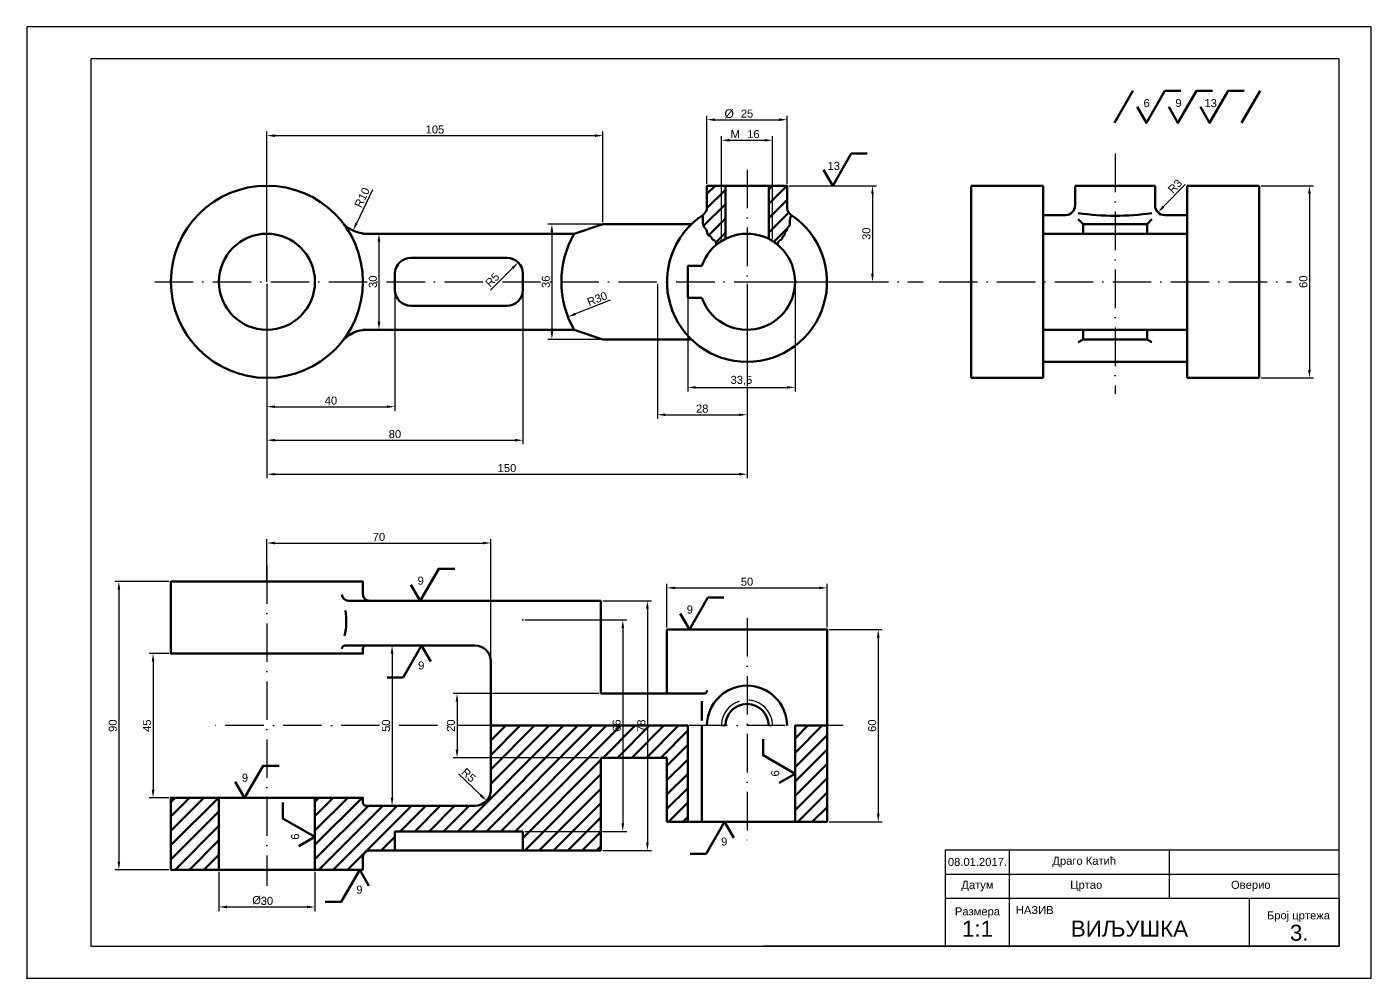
# Model space of a CAD drawing. Header units: millimetres. Extents: x 0 to 420, y 0 to 297.
import ezdxf

# ---------------------------------------------------------------- set-up
doc = ezdxf.new("R2010")
doc.units = ezdxf.units.MM
doc.linetypes.add('ACAD_ISO02W100', pattern=[15, 12, -3])
doc.linetypes.add('ACAD_ISO10W100', pattern=[18, 12, -3, 0, -3])
doc.layers.get('0').update_dxf_attribs({"color": 250, "lineweight": 50})
doc.layers.get('Defpoints').update_dxf_attribs({"lineweight": 30})
for name, color, linetype, lineweight in [('0 @ 1', 250, 'Continuous', 50), ('crta-tacka-crta', 253, 'ACAD_ISO10W100', 30), ('dimezionisanje', 6, 'Continuous', 30), ('dimezionisanje @ 1', 6, 'Continuous', 30), ('isprekidana', 253, 'ACAD_ISO02W100', 30), ('konture', 254, 'Continuous', 50), ('okvir', 250, 'Continuous', 25), ('okvir @ 1', 250, 'Continuous', 25), ('papir', 1, 'Continuous', 30)]:
    doc.layers.add(name, color=color, linetype=linetype, lineweight=lineweight)
doc.styles.add('Annotative', font='arial_2.ttf')
doc.styles.get("Standard").update_dxf_attribs({"font": 'arial_2.ttf'})
doc.dimstyles.new('dimenzionisanje_stil', dxfattribs={"dimtxt": 2.5, "dimasz": 2.5, "dimexe": 1.25, "dimexo": 0.625, "dimtad": 1, "dimdec": 1, "dimtxsty": 'Standard', "dimcen": 2.5, "dimclrd": 256, "dimclre": 256, "dimclrt": 256, "dimadec": 0, "dimazin": 0, "dimtfac": 1, "dimtdec": 1, "dimtmove": 0, "dimatfit": 3, "dimfxl": 0, "dimlwd": -1, "dimlwe": -1, "dimarcsym": 0})
pattern_1 = [(45, (20.002, 52.4217), (-2.245064, 2.245064), [])]

# ---------------------------------------------------------------- blocks, each defined once
blk = doc.blocks.new('*D2')
at = {"layer": 'Defpoints', "color": 0, "transparency": 16777216}
for p in [(233, 261.6), (217, 230.11), (233, 230.11)]:
    blk.add_point(p, dxfattribs=at)
at = {"layer": 'dimezionisanje', "transparency": 16777216}
for p, q in [((217, 230.74), (217, 262.85)), ((219.5, 261.6), (230.5, 261.6)), ((233, 230.74), (233, 262.85))]:
    blk.add_line(p, q, dxfattribs=at)
for points in [[(219.5, 262.02), (219.5, 261.19), (217, 261.6)], [(230.5, 262.02), (230.5, 261.19), (233, 261.6)]]:
    blk.add_solid(points, dxfattribs=at)
at = {"layer": 'dimezionisanje', "transparency": 16777216, "insert": (227, 263.5), "char_height": 2.5, "attachment_point": 5}
blk.add_mtext('16', dxfattribs=at)
blk = doc.blocks.new('*D3')
at = {"layer": 'Defpoints', "color": 0, "transparency": 16777216}
for p in [(180, 263.05), (180, 235.42), (75, 216.8)]:
    blk.add_point(p, dxfattribs=at)
at = {"layer": 'dimezionisanje', "transparency": 16777216}
for p, q in [((75, 217.42), (75, 264.3)), ((77.5, 263.05), (177.5, 263.05)), ((180, 236.05), (180, 264.3))]:
    blk.add_line(p, q, dxfattribs=at)
for points in [[(77.5, 263.47), (77.5, 262.63), (75, 263.05)], [(177.5, 263.47), (177.5, 262.63), (180, 263.05)]]:
    blk.add_solid(points, dxfattribs=at)
at = {"layer": 'dimezionisanje', "transparency": 16777216, "insert": (127.5, 264.95), "char_height": 2.5, "attachment_point": 5}
blk.add_mtext('105', dxfattribs=at)
blk = doc.blocks.new('*D4')
at = {"layer": 'Defpoints', "color": 0, "transparency": 16777216}
for p in [(106.23, 242.42), (101.9, 233.41)]:
    blk.add_point(p, dxfattribs=at)
at = {"layer": 'dimezionisanje', "transparency": 16777216}
blk.add_line((108.02, 246.16), (102.98, 235.66), dxfattribs=at)
blk.add_solid([(102.6, 235.84), (103.35, 235.48), (101.9, 233.41)], dxfattribs=at)
at = {"layer": 'dimezionisanje', "transparency": 16777216, "insert": (104.75, 243.73), "char_height": 2.5, "attachment_point": 5, "rotation": 64.3411}
blk.add_mtext('R10', dxfattribs=at)
blk = doc.blocks.new('*D5')
at = {"layer": 'Defpoints', "color": 0, "transparency": 16777216}
for p in [(110, 232.42), (110, 202.42), (110, 202.42)]:
    blk.add_point(p, dxfattribs=at)
at = {"layer": 'dimezionisanje', "transparency": 16777216}
for p, q in [((110.63, 232.42), (111.25, 232.42)), ((110, 229.92), (110, 204.92)), ((109.38, 202.42), (108.75, 202.42))]:
    blk.add_line(p, q, dxfattribs=at)
for points in [[(109.59, 229.92), (110.42, 229.92), (110, 232.42)], [(109.59, 204.92), (110.42, 204.92), (110, 202.42)]]:
    blk.add_solid(points, dxfattribs=at)
at = {"layer": 'dimezionisanje', "transparency": 16777216, "insert": (108.1, 217.42), "char_height": 2.5, "attachment_point": 5, "rotation": 90}
blk.add_mtext('30', dxfattribs=at)
blk = doc.blocks.new('*D6')
at = {"layer": 'Defpoints', "color": 0, "transparency": 16777216}
for p in [(153.54, 223.46), (150, 219.92)]:
    blk.add_point(p, dxfattribs=at)
at = {"layer": 'dimezionisanje', "transparency": 16777216}
blk.add_line((144.9, 214.82), (151.77, 221.69), dxfattribs=at)
blk.add_solid([(151.48, 221.98), (152.06, 221.39), (153.54, 223.46)], dxfattribs=at)
at = {"layer": 'dimezionisanje', "transparency": 16777216, "insert": (145.43, 218.03), "char_height": 2.5, "attachment_point": 5, "rotation": 45}
blk.add_mtext('R5', dxfattribs=at)
blk = doc.blocks.new('*D7')
at = {"layer": 'Defpoints', "color": 0, "transparency": 16777216}
for p in [(180, 235.42), (164.04, 199.42), (180, 199.42)]:
    blk.add_point(p, dxfattribs=at)
at = {"layer": 'dimezionisanje', "transparency": 16777216}
for p, q in [((179.38, 235.42), (162.79, 235.42)), ((164.04, 232.92), (164.04, 201.92)), ((179.38, 199.42), (162.79, 199.42))]:
    blk.add_line(p, q, dxfattribs=at)
for points in [[(163.62, 232.92), (164.46, 232.92), (164.04, 235.42)], [(163.62, 201.92), (164.46, 201.92), (164.04, 199.42)]]:
    blk.add_solid(points, dxfattribs=at)
at = {"layer": 'dimezionisanje', "transparency": 16777216, "insert": (162.14, 217.42), "char_height": 2.5, "attachment_point": 5, "rotation": 90}
blk.add_mtext('36', dxfattribs=at)
blk = doc.blocks.new('*D8')
at = {"layer": 'Defpoints', "color": 0, "transparency": 16777216}
for p in [(197, 217.42), (169.07, 206.47)]:
    blk.add_point(p, dxfattribs=at)
at = {"layer": 'dimezionisanje', "transparency": 16777216}
blk.add_line((182.24, 211.63), (171.4, 207.38), dxfattribs=at)
blk.add_solid([(171.25, 207.77), (171.55, 207), (169.07, 206.47)], dxfattribs=at)
at = {"layer": 'dimezionisanje', "transparency": 16777216, "insert": (178.19, 212.09), "char_height": 2.5, "attachment_point": 5, "rotation": 21.4097}
blk.add_mtext('R30', dxfattribs=at)
blk = doc.blocks.new('*D9')
at = {"layer": 'Defpoints', "color": 0, "transparency": 16777216}
for p in [(197, 217.42), (225, 216.8), (225, 175.9)]:
    blk.add_point(p, dxfattribs=at)
at = {"layer": 'dimezionisanje', "transparency": 16777216}
for p, q in [((197, 216.8), (197, 174.65)), ((225, 216.17), (225, 174.65)), ((199.5, 175.9), (222.5, 175.9))]:
    blk.add_line(p, q, dxfattribs=at)
for points in [[(199.5, 176.31), (199.5, 175.48), (197, 175.9)], [(222.5, 176.31), (222.5, 175.48), (225, 175.9)]]:
    blk.add_solid(points, dxfattribs=at)
at = {"layer": 'dimezionisanje', "transparency": 16777216, "insert": (211, 177.8), "char_height": 2.5, "attachment_point": 5}
blk.add_mtext('28', dxfattribs=at)
blk = doc.blocks.new('*D10')
at = {"layer": 'Defpoints', "color": 0, "transparency": 16777216}
for p in [(206.5, 217.42), (240, 217.42), (240, 184.44)]:
    blk.add_point(p, dxfattribs=at)
at = {"layer": 'dimezionisanje', "transparency": 16777216}
for p, q in [((206.5, 216.8), (206.5, 183.19)), ((240, 216.8), (240, 183.19)), ((209, 184.44), (237.5, 184.44))]:
    blk.add_line(p, q, dxfattribs=at)
for points in [[(209, 184.85), (209, 184.02), (206.5, 184.44)], [(237.5, 184.85), (237.5, 184.02), (240, 184.44)]]:
    blk.add_solid(points, dxfattribs=at)
at = {"layer": 'dimezionisanje', "transparency": 16777216, "insert": (223.25, 186.56), "char_height": 2.5, "attachment_point": 5}
blk.add_mtext('33,5', dxfattribs=at)
blk = doc.blocks.new('*D11')
at = {"layer": 'Defpoints', "color": 0, "transparency": 16777216}
for p in [(237.5, 268.02), (212.5, 247.42), (237.5, 247.42)]:
    blk.add_point(p, dxfattribs=at)
at = {"layer": 'dimezionisanje', "transparency": 16777216}
for p, q in [((212.5, 248.05), (212.5, 269.27)), ((237.5, 248.05), (237.5, 269.27)), ((215, 268.02), (235, 268.02))]:
    blk.add_line(p, q, dxfattribs=at)
for points in [[(215, 268.44), (215, 267.61), (212.5, 268.02)], [(235, 268.44), (235, 267.61), (237.5, 268.02)]]:
    blk.add_solid(points, dxfattribs=at)
at = {"layer": 'dimezionisanje', "transparency": 16777216, "insert": (225, 269.92), "char_height": 2.5, "attachment_point": 5}
blk.add_mtext('25', dxfattribs=at)
blk = doc.blocks.new('*D12')
at = {"layer": 'Defpoints', "color": 0, "transparency": 16777216}
for p in [(75, 217.42), (115, 217.42), (115, 178.41)]:
    blk.add_point(p, dxfattribs=at)
at = {"layer": 'dimezionisanje', "transparency": 16777216}
for p, q in [((75, 216.8), (75, 177.16)), ((115, 216.8), (115, 177.16)), ((77.5, 178.41), (112.5, 178.41))]:
    blk.add_line(p, q, dxfattribs=at)
for points in [[(77.5, 178.83), (77.5, 178), (75, 178.41)], [(112.5, 178.83), (112.5, 178), (115, 178.41)]]:
    blk.add_solid(points, dxfattribs=at)
at = {"layer": 'dimezionisanje', "transparency": 16777216, "insert": (95, 180.31), "char_height": 2.5, "attachment_point": 5}
blk.add_mtext('40', dxfattribs=at)
blk = doc.blocks.new('*D13')
at = {"layer": 'Defpoints', "color": 0, "transparency": 16777216}
for p in [(237.5, 247.42), (225, 217.42), (264.2, 217.42)]:
    blk.add_point(p, dxfattribs=at)
at = {"layer": 'dimezionisanje', "transparency": 16777216}
for p, q in [((238.13, 247.42), (265.45, 247.42)), ((264.2, 244.92), (264.2, 219.92)), ((225.63, 217.42), (265.45, 217.42))]:
    blk.add_line(p, q, dxfattribs=at)
for points in [[(263.79, 244.92), (264.62, 244.92), (264.2, 247.42)], [(263.79, 219.92), (264.62, 219.92), (264.2, 217.42)]]:
    blk.add_solid(points, dxfattribs=at)
at = {"layer": 'dimezionisanje', "transparency": 16777216, "insert": (262.3, 232.42), "char_height": 2.5, "attachment_point": 5, "rotation": 90}
blk.add_mtext('30', dxfattribs=at)
blk = doc.blocks.new('*D14')
at = {"layer": 'Defpoints', "color": 0, "transparency": 16777216}
for p in [(75, 216.8), (155, 217.42), (155, 167.95)]:
    blk.add_point(p, dxfattribs=at)
at = {"layer": 'dimezionisanje', "transparency": 16777216}
for p, q in [((75, 216.17), (75, 166.7)), ((155, 216.8), (155, 166.7)), ((77.5, 167.95), (152.5, 167.95))]:
    blk.add_line(p, q, dxfattribs=at)
for points in [[(77.5, 168.37), (77.5, 167.53), (75, 167.95)], [(152.5, 168.37), (152.5, 167.53), (155, 167.95)]]:
    blk.add_solid(points, dxfattribs=at)
at = {"layer": 'dimezionisanje', "transparency": 16777216, "insert": (115, 169.85), "char_height": 2.5, "attachment_point": 5}
blk.add_mtext('80', dxfattribs=at)
blk = doc.blocks.new('*D15')
at = {"layer": 'Defpoints', "color": 0, "transparency": 16777216}
for p in [(75, 217.42), (225, 217.42), (225, 157.33)]:
    blk.add_point(p, dxfattribs=at)
at = {"layer": 'dimezionisanje', "transparency": 16777216}
for p, q in [((75, 216.8), (75, 156.08)), ((225, 216.8), (225, 156.08)), ((77.5, 157.33), (222.5, 157.33))]:
    blk.add_line(p, q, dxfattribs=at)
for points in [[(77.5, 157.75), (77.5, 156.91), (75, 157.33)], [(222.5, 157.75), (222.5, 156.91), (225, 157.33)]]:
    blk.add_solid(points, dxfattribs=at)
at = {"layer": 'dimezionisanje', "transparency": 16777216, "insert": (150, 159.23), "char_height": 2.5, "attachment_point": 5}
blk.add_mtext('150', dxfattribs=at)
blk = doc.blocks.new('*D16')
at = {"layer": 'Defpoints', "color": 0, "transparency": 16777216}
for p in [(45, 101.32), (39.43, 56.32), (45, 56.32)]:
    blk.add_point(p, dxfattribs=at)
at = {"layer": 'dimezionisanje', "transparency": 16777216}
for p, q in [((44.38, 101.32), (38.18, 101.32)), ((39.43, 98.82), (39.43, 58.82)), ((44.38, 56.32), (38.18, 56.32))]:
    blk.add_line(p, q, dxfattribs=at)
for points in [[(39.01, 98.82), (39.85, 98.82), (39.43, 101.32)], [(39.01, 58.82), (39.85, 58.82), (39.43, 56.32)]]:
    blk.add_solid(points, dxfattribs=at)
at = {"layer": 'dimezionisanje', "transparency": 16777216, "insert": (37.53, 78.82), "char_height": 2.5, "attachment_point": 5, "rotation": 90}
blk.add_mtext('45', dxfattribs=at)
blk = doc.blocks.new('*D17')
at = {"layer": 'Defpoints', "color": 0, "transparency": 16777216}
for p in [(45, 123.82), (28.74, 33.82), (45, 33.82)]:
    blk.add_point(p, dxfattribs=at)
at = {"layer": 'dimezionisanje', "transparency": 16777216}
for p, q in [((44.38, 123.82), (27.49, 123.82)), ((28.74, 121.32), (28.74, 36.32)), ((44.38, 33.82), (27.49, 33.82))]:
    blk.add_line(p, q, dxfattribs=at)
for points in [[(28.33, 121.32), (29.16, 121.32), (28.74, 123.82)], [(28.33, 36.32), (29.16, 36.32), (28.74, 33.82)]]:
    blk.add_solid(points, dxfattribs=at)
at = {"layer": 'dimezionisanje', "transparency": 16777216, "insert": (26.84, 78.82), "char_height": 2.5, "attachment_point": 5, "rotation": 90}
blk.add_mtext('90', dxfattribs=at)
blk = doc.blocks.new('*D18')
at = {"layer": 'Defpoints', "color": 0, "transparency": 16777216}
for p in [(145, 135.85), (75, 123.82), (145, 98.82)]:
    blk.add_point(p, dxfattribs=at)
at = {"layer": 'dimezionisanje', "transparency": 16777216}
for p, q in [((75, 124.45), (75, 137.1)), ((77.5, 135.85), (142.5, 135.85)), ((145, 99.45), (145, 137.1))]:
    blk.add_line(p, q, dxfattribs=at)
for points in [[(77.5, 136.26), (77.5, 135.43), (75, 135.85)], [(142.5, 136.26), (142.5, 135.43), (145, 135.85)]]:
    blk.add_solid(points, dxfattribs=at)
at = {"layer": 'dimezionisanje', "transparency": 16777216, "insert": (110, 137.75), "char_height": 2.5, "attachment_point": 5}
blk.add_mtext('70', dxfattribs=at)
blk = doc.blocks.new('*D19')
at = {"layer": 'Defpoints', "color": 0, "transparency": 16777216}
for p in [(119.71, 103.82), (114.1, 53.82), (123, 53.82)]:
    blk.add_point(p, dxfattribs=at)
at = {"layer": 'dimezionisanje', "transparency": 16777216}
for p, q in [((119.09, 103.82), (112.85, 103.82)), ((114.1, 101.32), (114.1, 56.32)), ((122.38, 53.82), (112.85, 53.82))]:
    blk.add_line(p, q, dxfattribs=at)
for points in [[(113.68, 101.32), (114.52, 101.32), (114.1, 103.82)], [(113.68, 56.32), (114.52, 56.32), (114.1, 53.82)]]:
    blk.add_solid(points, dxfattribs=at)
at = {"layer": 'dimezionisanje', "transparency": 16777216, "insert": (112.2, 78.82), "char_height": 2.5, "attachment_point": 5, "rotation": 90}
blk.add_mtext('50', dxfattribs=at)
blk = doc.blocks.new('*D20')
at = {"layer": 'Defpoints', "color": 0, "transparency": 16777216}
for p in [(179.38, 88.82), (134.4, 68.82), (179.38, 68.82)]:
    blk.add_point(p, dxfattribs=at)
at = {"layer": 'dimezionisanje', "transparency": 16777216}
for p, q in [((178.75, 88.82), (133.15, 88.82)), ((134.4, 86.32), (134.4, 71.32)), ((178.75, 68.82), (133.15, 68.82))]:
    blk.add_line(p, q, dxfattribs=at)
for points in [[(133.98, 86.32), (134.82, 86.32), (134.4, 88.82)], [(133.98, 71.32), (134.82, 71.32), (134.4, 68.82)]]:
    blk.add_solid(points, dxfattribs=at)
at = {"layer": 'dimezionisanje', "transparency": 16777216, "insert": (132.5, 78.82), "char_height": 2.5, "attachment_point": 5, "rotation": 90}
blk.add_mtext('20', dxfattribs=at)
blk = doc.blocks.new('*D21')
at = {"layer": 'Defpoints', "color": 0, "transparency": 16777216}
for p in [(140, 58.82), (143.6, 55.35)]:
    blk.add_point(p, dxfattribs=at)
at = {"layer": 'dimezionisanje', "transparency": 16777216}
blk.add_line((134.81, 63.83), (141.8, 57.09), dxfattribs=at)
blk.add_solid([(142.09, 57.39), (141.51, 56.79), (143.6, 55.35)], dxfattribs=at)
at = {"layer": 'dimezionisanje', "transparency": 16777216, "insert": (138.03, 63.36), "char_height": 2.5, "attachment_point": 5, "rotation": 316.0456}
blk.add_mtext('R5', dxfattribs=at)
blk = doc.blocks.new('*D22')
at = {"layer": 'Defpoints', "color": 0, "transparency": 16777216}
for p in [(60, 33.82), (90, 33.82), (90, 22.2)]:
    blk.add_point(p, dxfattribs=at)
at = {"layer": 'dimezionisanje', "transparency": 16777216}
for p, q in [((60, 33.2), (60, 20.95)), ((90, 33.2), (90, 20.95)), ((62.5, 22.2), (87.5, 22.2))]:
    blk.add_line(p, q, dxfattribs=at)
for points in [[(62.5, 22.62), (62.5, 21.79), (60, 22.2)], [(87.5, 22.62), (87.5, 21.79), (90, 22.2)]]:
    blk.add_solid(points, dxfattribs=at)
at = {"layer": 'dimezionisanje', "transparency": 16777216, "insert": (75, 24.1), "char_height": 2.5, "attachment_point": 5}
blk.add_mtext('30', dxfattribs=at)
blk = doc.blocks.new('*D23')
at = {"layer": 'Defpoints', "color": 0, "transparency": 16777216}
for p in [(155, 111.83), (155, 45.82), (186.19, 45.82)]:
    blk.add_point(p, dxfattribs=at)
at = {"layer": 'dimezionisanje', "transparency": 16777216}
for p, q in [((155.62, 111.83), (187.44, 111.83)), ((186.19, 109.33), (186.19, 48.32)), ((155.63, 45.82), (187.44, 45.82))]:
    blk.add_line(p, q, dxfattribs=at)
for points in [[(185.77, 109.33), (186.6, 109.33), (186.19, 111.83)], [(185.77, 48.32), (186.6, 48.32), (186.19, 45.82)]]:
    blk.add_solid(points, dxfattribs=at)
at = {"layer": 'dimezionisanje', "transparency": 16777216, "insert": (184.28, 78.83), "char_height": 2.5, "attachment_point": 5, "rotation": 90}
blk.add_mtext('66', dxfattribs=at)
blk = doc.blocks.new('*D24')
at = {"layer": 'Defpoints', "color": 0, "transparency": 16777216}
for p in [(179.38, 117.82), (179.38, 39.82), (193.87, 39.82)]:
    blk.add_point(p, dxfattribs=at)
at = {"layer": 'dimezionisanje', "transparency": 16777216}
for p, q in [((180, 117.82), (195.12, 117.82)), ((193.87, 115.32), (193.87, 42.32)), ((180, 39.82), (195.12, 39.82))]:
    blk.add_line(p, q, dxfattribs=at)
for points in [[(193.46, 115.32), (194.29, 115.32), (193.87, 117.82)], [(193.46, 42.32), (194.29, 42.32), (193.87, 39.82)]]:
    blk.add_solid(points, dxfattribs=at)
at = {"layer": 'dimezionisanje', "transparency": 16777216, "insert": (191.97, 78.82), "char_height": 2.5, "attachment_point": 5, "rotation": 90}
blk.add_mtext('78', dxfattribs=at)
blk = doc.blocks.new('*D25')
at = {"layer": 'Defpoints', "color": 0, "transparency": 16777216}
for p in [(250, 121.84), (200, 108.82), (250, 108.82)]:
    blk.add_point(p, dxfattribs=at)
at = {"layer": 'dimezionisanje', "transparency": 16777216}
for p, q in [((200, 109.45), (200, 123.09)), ((202.5, 121.84), (247.5, 121.84)), ((250, 109.45), (250, 123.09))]:
    blk.add_line(p, q, dxfattribs=at)
for points in [[(202.5, 122.26), (202.5, 121.43), (200, 121.84)], [(247.5, 122.26), (247.5, 121.43), (250, 121.84)]]:
    blk.add_solid(points, dxfattribs=at)
at = {"layer": 'dimezionisanje', "transparency": 16777216, "insert": (225, 123.75), "char_height": 2.5, "attachment_point": 5}
blk.add_mtext('50', dxfattribs=at)
blk = doc.blocks.new('*D26')
at = {"layer": 'Defpoints', "color": 0, "transparency": 16777216}
for p in [(250, 108.82), (250, 48.82), (266.01, 48.82)]:
    blk.add_point(p, dxfattribs=at)
at = {"layer": 'dimezionisanje', "transparency": 16777216}
for p, q in [((250.63, 108.82), (267.26, 108.82)), ((266.01, 106.32), (266.01, 51.32)), ((250.63, 48.82), (267.26, 48.82))]:
    blk.add_line(p, q, dxfattribs=at)
for points in [[(265.59, 106.32), (266.43, 106.32), (266.01, 108.82)], [(265.59, 51.32), (266.43, 51.32), (266.01, 48.82)]]:
    blk.add_solid(points, dxfattribs=at)
at = {"layer": 'dimezionisanje', "transparency": 16777216, "insert": (264.11, 78.82), "char_height": 2.5, "attachment_point": 5, "rotation": 90}
blk.add_mtext('60', dxfattribs=at)
blk = doc.blocks.new('*D28')
at = {"layer": 'Defpoints', "color": 0, "transparency": 16777216}
for p in [(355.5, 241.24), (353.4, 239.1)]:
    blk.add_point(p, dxfattribs=at)
at = {"layer": 'dimezionisanje', "transparency": 16777216}
blk.add_line((361.95, 247.82), (355.15, 240.88), dxfattribs=at)
blk.add_solid([(354.85, 241.18), (355.45, 240.59), (353.4, 239.1)], dxfattribs=at)
at = {"layer": 'dimezionisanje', "transparency": 16777216, "insert": (358.74, 247.26), "char_height": 2.5, "attachment_point": 5, "rotation": 45.5775}
blk.add_mtext('R3', dxfattribs=at)
blk = doc.blocks.new('*D29')
at = {"layer": 'Defpoints', "color": 0, "transparency": 16777216}
for p in [(385, 247.42), (385, 187.42), (400.73, 187.42)]:
    blk.add_point(p, dxfattribs=at)
at = {"layer": 'dimezionisanje', "transparency": 16777216}
for p, q in [((385.63, 247.42), (401.98, 247.42)), ((400.73, 244.92), (400.73, 189.92)), ((385.63, 187.42), (401.98, 187.42))]:
    blk.add_line(p, q, dxfattribs=at)
for points in [[(400.31, 244.92), (401.15, 244.92), (400.73, 247.42)], [(400.31, 189.92), (401.15, 189.92), (400.73, 187.42)]]:
    blk.add_solid(points, dxfattribs=at)
at = {"layer": 'dimezionisanje', "transparency": 16777216, "insert": (398.83, 217.42), "char_height": 2.5, "attachment_point": 5, "rotation": 90}
blk.add_mtext('60', dxfattribs=at)

msp = doc.modelspace()

# ---------------------------------------------------------------- hatches: boundary and pattern name
at = {"layer": 'konture'}
h = msp.add_hatch(dxfattribs=at)
h.set_pattern_fill('ANSI31', color=256)
h.set_pattern_definition(pattern_1)
h.paths.add_polyline_path([(217, 247.42), (212.5, 247.42), (212.5, 240.74, -0.251125), (211.16, 238.24), (211.16, 238.13), (211.16, 238.02), (211.15, 237.91), (211.15, 237.8), (211.15, 237.7), (211.15, 237.6), (211.15, 237.5), (211.15, 237.4), (211.15, 237.3), (211.15, 237.21), (211.15, 237.12), (211.15, 237.03), (211.15, 236.94), (211.15, 236.85), (211.15, 236.77), (211.16, 236.68), (211.16, 236.6), (211.16, 236.52), (211.17, 236.45), (211.17, 236.37), (211.18, 236.3), (211.18, 236.23), (211.19, 236.16), (211.19, 236.09), (211.2, 236.02), (211.21, 235.96), (211.21, 235.89), (211.22, 235.83), (211.23, 235.77), (211.24, 235.71), (211.24, 235.65), (211.25, 235.6), (211.26, 235.54), (211.27, 235.49), (211.28, 235.44), (211.29, 235.39), (211.3, 235.34), (211.31, 235.29), (211.32, 235.25), (211.33, 235.2), (211.34, 235.16), (211.35, 235.11), (211.36, 235.07), (211.37, 235.03), (211.38, 234.99), (211.39, 234.96), (211.41, 234.92), (211.42, 234.88), (211.43, 234.85), (211.44, 234.82), (211.45, 234.78), (211.47, 234.75), (211.48, 234.72), (211.49, 234.69), (211.5, 234.66), (211.52, 234.64), (211.53, 234.61), (211.54, 234.58), (211.56, 234.56), (211.57, 234.53), (211.58, 234.51), (211.6, 234.49), (211.61, 234.47), (211.63, 234.44), (211.65, 234.4), (211.68, 234.37), (211.71, 234.33), (211.74, 234.3), (211.77, 234.26), (211.79, 234.23), (211.82, 234.21), (211.85, 234.18), (211.88, 234.15), (211.9, 234.13), (211.93, 234.1), (211.96, 234.08), (212.01, 234.04), (212.07, 233.98), (212.12, 233.93), (212.16, 233.88), (212.2, 233.82), (212.23, 233.77), (212.27, 233.7), (212.3, 233.64), (212.33, 233.57), (212.35, 233.52), (212.37, 233.45), (212.4, 233.38), (212.42, 233.3), (212.44, 233.23), (212.46, 233.15), (212.48, 233.08), (212.51, 232.92), (212.53, 232.85), (212.55, 232.77), (212.56, 232.7), (212.58, 232.63), (212.6, 232.56), (212.62, 232.49), (212.63, 232.46), (212.64, 232.42), (212.65, 232.39), (212.66, 232.36), (212.67, 232.33), (212.68, 232.3), (212.69, 232.27), (212.71, 232.24), (212.72, 232.22), (212.73, 232.19), (212.75, 232.16), (212.76, 232.14), (212.78, 232.12), (212.79, 232.09), (212.81, 232.07), (212.83, 232.05), (212.84, 232.03), (212.86, 232.01), (212.88, 231.99), (212.9, 231.98), (212.92, 231.96), (212.93, 231.94), (212.97, 231.91), (213.01, 231.88), (213.05, 231.86), (213.1, 231.83), (213.14, 231.81), (213.18, 231.79), (213.22, 231.77), (213.26, 231.75), (213.31, 231.73), (213.42, 231.69), (213.49, 231.65), (213.57, 231.61), (213.63, 231.57), (213.69, 231.52), (213.73, 231.49), (213.77, 231.44), (213.81, 231.37), (213.85, 231.3), (213.88, 231.24), (213.9, 231.2), (213.93, 231.12), (213.97, 231.04), (213.98, 231), (214, 230.96), (214.02, 230.92), (214.04, 230.88), (214.07, 230.84), (214.09, 230.8), (214.12, 230.76), (214.15, 230.73), (214.16, 230.71), (214.18, 230.69), (214.19, 230.68), (214.21, 230.66), (214.23, 230.65), (214.25, 230.63), (214.26, 230.62), (214.28, 230.6), (214.31, 230.59), (214.33, 230.57), (214.35, 230.56), (214.37, 230.55), (214.42, 230.53), (214.47, 230.5), (214.52, 230.48), (214.61, 230.44), (214.68, 230.4), (214.75, 230.37), (214.81, 230.33), (214.87, 230.29), (214.92, 230.25), (214.97, 230.21), (215.02, 230.15), (215.07, 230.1), (215.12, 230.03), (215.16, 229.96), (215.21, 229.88), (215.23, 229.81), (215.25, 229.77), (215.27, 229.72), (215.28, 229.67), (215.3, 229.6), (215.31, 229.54), (215.33, 229.48), (215.34, 229.42), (215.35, 229.35), (215.35, 229.29), (215.36, 229.22), (215.37, 229.14), (215.37, 229.06), (215.37, 228.98), (215.37, 228.92, -0.033669), (217, 230.11)])
h.paths.add_polyline_path([(218.23, 247.42), (217, 247.42), (217, 230.11, -0.023518), (218.23, 230.81), (218.23, 241.49)])
h.paths.add_polyline_path([(233, 247.42), (231.78, 247.42), (231.78, 241.48), (231.78, 230.8, -0.023387), (233, 230.11)])
h.paths.add_polyline_path([(238.38, 236.55), (238.39, 236.6), (238.39, 236.66), (238.4, 236.73), (238.41, 236.79), (238.42, 236.86), (238.43, 236.92), (238.44, 236.99), (238.46, 237.07), (238.48, 237.15), (238.5, 237.23), (238.52, 237.31), (238.54, 237.4), (238.57, 237.49), (238.6, 237.58), (238.63, 237.68), (238.67, 237.78), (238.71, 237.89), (238.75, 238), (238.79, 238.12), (238.84, 238.24, -0.251125), (237.5, 240.74), (237.5, 247.42), (233, 247.42), (233, 230.11, -0.033669), (234.63, 228.92), (234.63, 228.99), (234.64, 229.07), (234.64, 229.13), (234.64, 229.2), (234.65, 229.26), (234.65, 229.32), (234.66, 229.38), (234.67, 229.44), (234.68, 229.49), (234.69, 229.54), (234.7, 229.59), (234.72, 229.66), (234.75, 229.75), (234.78, 229.83), (234.81, 229.89), (234.85, 229.96), (234.88, 230.02), (234.93, 230.08), (234.97, 230.13), (235.01, 230.17), (235.06, 230.22), (235.11, 230.25), (235.16, 230.29), (235.21, 230.32), (235.25, 230.35), (235.3, 230.38), (235.4, 230.42), (235.49, 230.47), (235.58, 230.51), (235.62, 230.53), (235.66, 230.56), (235.7, 230.58), (235.73, 230.61), (235.76, 230.64), (235.79, 230.67), (235.82, 230.7), (235.85, 230.73), (235.87, 230.76), (235.89, 230.8), (235.93, 230.87), (235.96, 230.94), (235.99, 231.01), (236.02, 231.09), (236.04, 231.16), (236.06, 231.23), (236.09, 231.35), (236.12, 231.43), (236.15, 231.5), (236.19, 231.56), (236.24, 231.62), (236.27, 231.65), (236.31, 231.68), (236.35, 231.71), (236.44, 231.76), (236.52, 231.81), (236.56, 231.84), (236.59, 231.87), (236.63, 231.91), (236.66, 231.95), (236.67, 231.98), (236.69, 232), (236.7, 232.03), (236.71, 232.06), (236.73, 232.12), (236.75, 232.19), (236.77, 232.26), (236.78, 232.33), (236.84, 232.64), (236.85, 232.71), (236.87, 232.78), (236.89, 232.84), (236.91, 232.91), (236.95, 232.98), (237, 233.04), (237.03, 233.08), (237.07, 233.11), (237.1, 233.14), (237.18, 233.19), (237.26, 233.24), (237.3, 233.27), (237.34, 233.3), (237.37, 233.33), (237.4, 233.37), (237.42, 233.4), (237.43, 233.42), (237.44, 233.45), (237.46, 233.47), (237.48, 233.53), (237.5, 233.59), (237.51, 233.66), (237.53, 233.73), (237.59, 234.03), (237.6, 234.1), (237.62, 234.17), (237.64, 234.24), (237.66, 234.31), (237.7, 234.38), (237.75, 234.44), (237.78, 234.48), (237.82, 234.51), (237.86, 234.54), (237.94, 234.6), (238.03, 234.65), (238.07, 234.68), (238.11, 234.71), (238.15, 234.74), (238.18, 234.78), (238.2, 234.8), (238.22, 234.83), (238.23, 234.85), (238.25, 234.88), (238.26, 234.91), (238.27, 234.94), (238.28, 234.97), (238.29, 235.01), (238.31, 235.08), (238.32, 235.16), (238.34, 235.24), (238.35, 235.33), (238.35, 235.42), (238.36, 235.51), (238.36, 235.61), (238.37, 235.71), (238.37, 235.91), (238.37, 236.12), (238.37, 236.22), (238.37, 236.33), (238.37, 236.43)])
h = msp.add_hatch(dxfattribs=at)
h.set_pattern_fill('ANSI31', color=256)
h.set_pattern_definition(pattern_1)
h.paths.add_polyline_path([(60, 56.32), (45, 56.32), (45, 33.82), (60, 33.82)])
h.paths.add_polyline_path([(107, 39.82), (115, 39.82), (115, 45.82), (155, 45.82), (155, 39.82), (179.38, 39.82), (179.38, 68.82), (200, 68.82), (200, 48.82), (206.5, 48.82), (206.5, 78.82), (145, 78.82), (145, 58.82, -0.414214), (140, 53.82), (106, 53.82, -0.414214), (105, 54.82), (105, 56.32), (90, 56.32), (90, 33.82), (105, 33.82), (105, 37.82, -0.414214)])
h.paths.add_polyline_path([(240, 48.82), (250, 48.82), (250, 78.82), (240, 78.82)])

# ---------------------------------------------------------------- linework, layer by layer
for p, q in [((351.55, 287), (351.55, 287)), ((339.78, 267), (345.55, 277)), ((345.78, 277), (345.78, 277)), ((379.55, 267), (385.32, 277))]:
    msp.add_line(p, q)
for points in [[(360.55, 277), (355.55, 277), (349.78, 267), (346.89, 272)], [(370.44, 277), (365.44, 277), (359.66, 267), (356.78, 272)], [(380.32, 277), (375.32, 277), (369.55, 267), (366.66, 272)], [(262.56, 257.42), (257.56, 257.42), (251.79, 247.42), (248.9, 252.42)], [(133.67, 127.82), (128.67, 127.82), (122.9, 117.82), (120.01, 122.82)], [(217.78, 118.82), (212.78, 118.82), (207, 108.82), (204.12, 113.82)], [(112.56, 93.82), (117.56, 93.82), (123.34, 103.82), (126.22, 98.82)], [(230, 74.6), (230, 69.6), (240, 63.82), (235, 60.94)], [(78.78, 66.32), (73.78, 66.32), (68, 56.32), (65.12, 61.32)], [(80, 54.85), (80, 49.85), (90, 44.07), (85, 41.19)], [(207.23, 38.82), (212.23, 38.82), (218, 48.82), (220.89, 43.82)], [(93.23, 23.82), (98.23, 23.82), (104, 33.82), (106.89, 28.82)]]:
    msp.add_lwpolyline(points)
at = {"layer": 'crta-tacka-crta'}
for p, q in [((340, 257.42), (340, 182.42)), ((225, 252.42), (225, 190.42)), ((40, 217.42), (280, 217.42)), ((285, 217.42), (395, 217.42)), ((75, 128.82), (75, 28.82)), ((225, 112.42), (225, 42.42)), ((255, 78.82), (57.62, 78.82)), ((217, 78.82), (218.23, 78.82)), ((231.77, 78.82), (233, 78.82))]:
    msp.add_line(p, q, dxfattribs=at)
at = {"layer": 'dimezionisanje'}
msp.add_point((155, 111.82), dxfattribs=at)
at = {"layer": 'isprekidana'}
msp.add_arc((225, 78.82), 8, 0, 180, dxfattribs=at)
at = {"layer": 'konture'}
for p, q in [((218.23, 247.42), (231.78, 247.42)), ((295, 247.42), (317.5, 247.42)), ((295, 187.42), (295, 247.42)), ((317.5, 247.42), (317.5, 187.42)), ((327.5, 247.42), (352.5, 247.42)), ((327.5, 247.42), (327.5, 241.24)), ((352.5, 247.42), (352.5, 241.24)), ((385, 247.42), (362.5, 247.42)), ((362.5, 247.42), (362.5, 187.42)), ((385, 187.42), (385, 247.42)), ((171.02, 232.42), (180, 235.42)), ((207.65, 235.42), (180, 235.42)), ((324.5, 238.24), (317.5, 238.24)), ((330, 235.42), (328.5, 236.92)), ((330, 232.42), (330, 235.42)), ((330, 235.42), (350, 235.42)), ((350, 235.42), (351.5, 236.92)), ((350, 235.42), (350, 232.42)), ((355.5, 238.24), (362.5, 238.24)), ((171.02, 232.42), (105, 232.42)), ((317.5, 232.42), (362.5, 232.42)), ((210.86, 222.42), (206.5, 222.42)), ((206.5, 222.42), (206.5, 212.42)), ((206.5, 212.42), (210.86, 212.42)), ((171.02, 202.42), (105, 202.42)), ((171.02, 202.42), (180, 199.42)), ((317.5, 202.42), (362.5, 202.42)), ((330, 202.42), (330, 199.42)), ((350, 199.42), (350, 202.42)), ((207.65, 199.42), (180, 199.42)), ((330, 199.42), (328.5, 198.56)), ((330, 199.42), (350, 199.42)), ((350, 199.42), (351.5, 198.56)), ((317.5, 192.42), (362.5, 192.42)), ((317.5, 187.42), (295, 187.42)), ((362.5, 187.42), (385, 187.42)), ((100.42, 117.82), (179.38, 117.82)), ((179.38, 117.82), (179.38, 88.82)), ((200, 88.82), (200, 108.82)), ((200, 108.82), (250, 108.82)), ((250, 108.82), (250, 78.82)), ((99.42, 103.82), (140, 103.82)), ((145, 98.82), (145, 78.82)), ((179.38, 88.82), (211.5, 88.82)), ((210.86, 86.42), (210.86, 80.42)), ((145, 58.82), (145, 78.82)), ((145, 78.82), (206.5, 78.82)), ((206.5, 78.82), (206.5, 48.82)), ((210.86, 78.82), (210.86, 48.82)), ((240, 48.82), (240, 78.82)), ((240, 78.82), (250, 78.82)), ((250, 48.82), (250, 78.82)), ((179.38, 39.82), (179.38, 68.82)), ((179.38, 68.82), (200, 68.82)), ((200, 68.82), (200, 48.82)), ((60, 56.32), (60, 33.82)), ((90, 56.32), (90, 33.82)), ((106, 53.82), (140, 53.82)), ((200, 48.82), (250, 48.82)), ((115, 45.82), (155, 45.82)), ((115, 45.82), (115, 39.82)), ((155, 45.82), (155, 39.82)), ((107, 39.82), (179.38, 39.82))]:
    msp.add_line(p, q, dxfattribs=at)
for points in [[(215.37, 228.92), (215.37, 228.96), (215.37, 229), (215.37, 229.04), (215.37, 229.08), (215.37, 229.12), (215.36, 229.16), (215.36, 229.2), (215.36, 229.23), (215.36, 229.27), (215.35, 229.3), (215.35, 229.34), (215.34, 229.37), (215.34, 229.4), (215.33, 229.44), (215.33, 229.47), (215.32, 229.5), (215.32, 229.53), (215.31, 229.56), (215.3, 229.58), (215.3, 229.61), (215.28, 229.67), (215.27, 229.72), (215.25, 229.77), (215.23, 229.81), (215.21, 229.86), (215.19, 229.9), (215.17, 229.94), (215.15, 229.98), (215.13, 230.01), (215.11, 230.05), (215.08, 230.08), (215.06, 230.11), (215.04, 230.14), (215.01, 230.17), (214.99, 230.19), (214.96, 230.22), (214.93, 230.24), (214.91, 230.26), (214.88, 230.28), (214.85, 230.3), (214.82, 230.32), (214.8, 230.34), (214.77, 230.36), (214.74, 230.37), (214.68, 230.4), (214.63, 230.43), (214.57, 230.45), (214.52, 230.48), (214.47, 230.5), (214.42, 230.53), (214.37, 230.55), (214.35, 230.56), (214.33, 230.57), (214.31, 230.59), (214.28, 230.6), (214.26, 230.62), (214.25, 230.63), (214.23, 230.65), (214.21, 230.66), (214.19, 230.68), (214.18, 230.69), (214.16, 230.71), (214.15, 230.73), (214.12, 230.76), (214.09, 230.8), (214.07, 230.84), (214.04, 230.88), (214.02, 230.92), (214, 230.96), (213.98, 231), (213.97, 231.04), (213.93, 231.12), (213.9, 231.2), (213.88, 231.24), (213.86, 231.28), (213.84, 231.31), (213.83, 231.35), (213.8, 231.38), (213.78, 231.42), (213.76, 231.45), (213.74, 231.48), (213.72, 231.5), (213.71, 231.51), (213.69, 231.52), (213.68, 231.54), (213.65, 231.56), (213.62, 231.58), (213.58, 231.6), (213.55, 231.62), (213.51, 231.64), (213.47, 231.66), (213.43, 231.68), (213.39, 231.7), (213.31, 231.73), (213.26, 231.75), (213.22, 231.77), (213.18, 231.79), (213.14, 231.81), (213.1, 231.83), (213.05, 231.86), (213.01, 231.88), (212.97, 231.91), (212.93, 231.94), (212.92, 231.96), (212.9, 231.98), (212.88, 231.99), (212.86, 232.01), (212.84, 232.03), (212.83, 232.05), (212.81, 232.07), (212.79, 232.09), (212.78, 232.12), (212.76, 232.14), (212.75, 232.16), (212.73, 232.19), (212.72, 232.22), (212.71, 232.24), (212.69, 232.27), (212.68, 232.3), (212.67, 232.33), (212.66, 232.36), (212.65, 232.39), (212.64, 232.42), (212.63, 232.46), (212.62, 232.49), (212.6, 232.56), (212.58, 232.63), (212.56, 232.7), (212.55, 232.77), (212.53, 232.85), (212.51, 232.92), (212.48, 233.08), (212.46, 233.15), (212.44, 233.23), (212.42, 233.3), (212.4, 233.38), (212.37, 233.45), (212.35, 233.52), (212.33, 233.55), (212.32, 233.59), (212.31, 233.62), (212.29, 233.65), (212.28, 233.69), (212.26, 233.72), (212.24, 233.75), (212.22, 233.78), (212.21, 233.81), (212.19, 233.84), (212.17, 233.86), (212.15, 233.89), (212.13, 233.92), (212.1, 233.94), (212.08, 233.97), (212.06, 233.99), (212.01, 234.04), (211.96, 234.08), (211.93, 234.1), (211.9, 234.13), (211.88, 234.15), (211.85, 234.18), (211.82, 234.21), (211.79, 234.23), (211.77, 234.26), (211.74, 234.3), (211.71, 234.33), (211.68, 234.37), (211.65, 234.4), (211.63, 234.44), (211.61, 234.47), (211.6, 234.49), (211.58, 234.51), (211.57, 234.53), (211.56, 234.56), (211.54, 234.58), (211.53, 234.61), (211.52, 234.64), (211.5, 234.66), (211.49, 234.69), (211.48, 234.72), (211.47, 234.75), (211.45, 234.78), (211.44, 234.82), (211.43, 234.85), (211.42, 234.88), (211.41, 234.92), (211.39, 234.96), (211.38, 234.99), (211.37, 235.03), (211.36, 235.07), (211.35, 235.11), (211.34, 235.16), (211.33, 235.2), (211.32, 235.25), (211.31, 235.29), (211.3, 235.34), (211.29, 235.39), (211.28, 235.44), (211.27, 235.49), (211.26, 235.54), (211.25, 235.6), (211.24, 235.65), (211.24, 235.71), (211.23, 235.77), (211.22, 235.83), (211.21, 235.89), (211.21, 235.96), (211.2, 236.02), (211.19, 236.09), (211.19, 236.16), (211.18, 236.23), (211.18, 236.3), (211.17, 236.37), (211.17, 236.45), (211.16, 236.52), (211.16, 236.6), (211.16, 236.68), (211.15, 236.77), (211.15, 236.85), (211.15, 236.94), (211.15, 237.03), (211.15, 237.12), (211.15, 237.21), (211.15, 237.3), (211.15, 237.4), (211.15, 237.5), (211.15, 237.6), (211.15, 237.7), (211.15, 237.8), (211.15, 237.91), (211.16, 238.02), (211.16, 238.13), (211.16, 238.24, 0.251125), (212.5, 240.74), (212.5, 247.42), (218.23, 247.42), (218.23, 241.49), (218.23, 230.81, 0.057232)], [(234.63, 228.92, 0.057101), (231.78, 230.8), (231.78, 241.48), (231.78, 247.42), (237.5, 247.42), (237.5, 240.74, 0.251125), (238.84, 238.24), (238.79, 238.12), (238.75, 238), (238.71, 237.89), (238.67, 237.78), (238.63, 237.68), (238.6, 237.58), (238.57, 237.49), (238.54, 237.4), (238.52, 237.31), (238.5, 237.23), (238.48, 237.15), (238.46, 237.07), (238.44, 236.99), (238.43, 236.92), (238.42, 236.86), (238.41, 236.79), (238.4, 236.73), (238.39, 236.66), (238.39, 236.6), (238.38, 236.55), (238.37, 236.43), (238.37, 236.33), (238.37, 236.22), (238.37, 236.12), (238.37, 235.91), (238.37, 235.71), (238.36, 235.61), (238.36, 235.51), (238.35, 235.42), (238.35, 235.33), (238.34, 235.24), (238.32, 235.16), (238.31, 235.08), (238.29, 235.01), (238.28, 234.97), (238.27, 234.94), (238.26, 234.91), (238.25, 234.88), (238.23, 234.85), (238.22, 234.83), (238.2, 234.8), (238.18, 234.78), (238.15, 234.74), (238.11, 234.71), (238.07, 234.68), (238.03, 234.65), (237.94, 234.6), (237.86, 234.54), (237.82, 234.51), (237.78, 234.48), (237.75, 234.44), (237.71, 234.4), (237.7, 234.38), (237.68, 234.35), (237.67, 234.33), (237.66, 234.3), (237.64, 234.24), (237.62, 234.17), (237.6, 234.1), (237.59, 234.03), (237.53, 233.73), (237.51, 233.66), (237.5, 233.59), (237.48, 233.53), (237.46, 233.47), (237.44, 233.45), (237.43, 233.42), (237.42, 233.4), (237.4, 233.37), (237.37, 233.33), (237.34, 233.3), (237.3, 233.27), (237.26, 233.24), (237.18, 233.19), (237.1, 233.14), (237.07, 233.11), (237.03, 233.08), (237, 233.04), (236.96, 233), (236.95, 232.98), (236.94, 232.95), (236.92, 232.93), (236.91, 232.9), (236.89, 232.84), (236.87, 232.78), (236.85, 232.71), (236.84, 232.64), (236.78, 232.33), (236.77, 232.26), (236.75, 232.19), (236.73, 232.12), (236.71, 232.06), (236.7, 232.03), (236.69, 232), (236.67, 231.98), (236.66, 231.95), (236.63, 231.91), (236.59, 231.87), (236.56, 231.84), (236.52, 231.81), (236.44, 231.76), (236.35, 231.71), (236.31, 231.68), (236.27, 231.65), (236.24, 231.62), (236.2, 231.58), (236.17, 231.54), (236.16, 231.51), (236.15, 231.49), (236.12, 231.43), (236.1, 231.37), (236.08, 231.3), (236.06, 231.23), (236.04, 231.16), (236.02, 231.09), (235.99, 231.01), (235.96, 230.94), (235.93, 230.87), (235.89, 230.8), (235.87, 230.76), (235.85, 230.73), (235.82, 230.7), (235.79, 230.67), (235.76, 230.64), (235.73, 230.61), (235.7, 230.58), (235.66, 230.56), (235.62, 230.53), (235.58, 230.51), (235.49, 230.47), (235.4, 230.42), (235.3, 230.38), (235.25, 230.35), (235.21, 230.32), (235.16, 230.29), (235.11, 230.25), (235.06, 230.22), (235.01, 230.17), (234.97, 230.13), (234.93, 230.08), (234.88, 230.02), (234.85, 229.96), (234.81, 229.89), (234.79, 229.85), (234.77, 229.81), (234.76, 229.77), (234.74, 229.73), (234.73, 229.69), (234.72, 229.64), (234.7, 229.59), (234.69, 229.54), (234.68, 229.49), (234.67, 229.44), (234.66, 229.38), (234.65, 229.32), (234.65, 229.26), (234.64, 229.2), (234.64, 229.13), (234.64, 229.07), (234.63, 228.99)]]:
    msp.add_lwpolyline(points, format="xyb", close=True, dxfattribs=at)
msp.add_lwpolyline([(210.86, 212.42, 5.828427), (210.86, 222.42)], format="xyb", dxfattribs=at)
for points in [[(150, 224.92), (120, 224.92)], [(115, 219.92), (115, 214.92)], [(155, 214.92), (155, 219.92)], [(120, 209.92), (150, 209.92)], [(105, 119.82), (105, 123.82), (45, 123.82), (45, 101.32), (105, 101.32), (105, 102.82)], [(105, 37.82), (105, 33.82), (45, 33.82), (45, 56.32), (105, 56.32), (105, 54.82)]]:
    msp.add_lwpolyline(points, dxfattribs=at)
for radius in [30, 15]:
    msp.add_circle((75, 217.42), radius, dxfattribs=at)
for centre, radius, start, end in [((324.5, 241.24), 3, 270, 0), ((355.5, 241.24), 3, 180, 270), ((106.23, 242.42), 10, 218.6822, 270), ((225, 217.42), 25, 123.6124, 56.3876), ((340, 319.73), 81.71, 261.9097, 278.0903), ((197, 217.42), 30, 150, 210), ((120, 219.92), 5, 90, 180), ((150, 219.92), 5, 0, 90), ((120, 214.92), 5, 180, 270), ((150, 214.92), 5, 270, 0), ((106.23, 192.42), 10, 90, 141.3178), ((197, 217.42), 30, 330, 330.2793), ((100.42, 119.82), 2, 180, 270), ((107, 119.82), 2, 180, 270), ((78.09, 111.54), 21.69, 347.4382, 8.7018), ((99.42, 102.82), 1, 90, 180), ((106, 102.82), 1, 90, 180), ((140, 98.82), 5, 0, 90), ((211.5, 89.82), 1, 270, 0), ((225, 78.82), 12.5, 0, 180), ((225, 78.82), 6.77, 0, 180), ((140, 58.82), 5, 270, 0), ((106, 54.82), 1, 180, 270), ((107, 37.82), 2, 90, 180)]:
    msp.add_arc(centre, radius, start, end, dxfattribs=at)
at = {"layer": 'okvir'}
for p, q in [((287, 10), (287, 40)), ((287, 40), (410, 40)), ((307, 10), (307, 40)), ((357, 25), (357, 40)), ((287, 32.5), (410, 32.5)), ((287, 25), (410, 25)), ((382, 10), (382, 25)), ((410, 25), (410, 10)), ((410, 10), (410, 25)), ((410, 10), (230, 10))]:
    msp.add_line(p, q, dxfattribs=at)
msp.add_lwpolyline([(20, 10), (410, 10), (410, 287), (20, 287)], close=True, dxfattribs=at)
msp.add_point((0, 0), dxfattribs=at)
msp.add_point((0, 0), dxfattribs=at)
msp.add_point((0, 0), dxfattribs=at)
at = {"layer": 'papir'}
msp.add_lwpolyline([(0, 0), (420, 0), (420, 297), (0, 297)], close=True, dxfattribs=at)

# ---------------------------------------------------------------- texts
at = {"layer": '0 @ 1', "char_height": 2.5, "attachment_point": 1, "style": 'Annotative'}
for s, insert in [('\\pi2.09;6', (346.81, 274.44)), ('\\pi2.0934;9', (356.74, 274.51)), ('\\pi1.2424;13', (366.67, 274.44)), ('\\pi1.2424;13', (248.92, 254.86)), ('\\pi2.0934;9', (119.98, 125.33)), ('\\pi2.0934;9', (204.08, 116.33)), ('\\pi2.0934;9', (65.08, 63.83))]:
    msp.add_mtext_dynamic_manual_height_columns(s, width=5.8307, gutter_width=12.5, heights=[0], dxfattribs=dict(at, insert=insert))
for insert, rotation in [((126.3, 96.38), 180), ((232.56, 60.86), 90), ((82.56, 41.11), 90), ((220.96, 41.38), 180), ((106.96, 26.38), 180)]:
    msp.add_mtext_dynamic_manual_height_columns('\\pi2.09;6', width=5.8307, gutter_width=12.5, heights=[0], dxfattribs=dict(at, insert=insert, rotation=rotation))
at = {"layer": 'dimezionisanje @ 1', "char_height": 2.5, "attachment_point": 1, "style": 'Annotative'}
for s, width, insert in [('\\pt0;{\\H1.0833x;Ø}', 3.0931, (217.95, 271.27)), ('M', 3.5113, (219.86, 264.77)), ('%%C', 0.1174, (70.43, 25.61))]:
    msp.add_mtext_dynamic_manual_height_columns(s, width=width, gutter_width=12.5, heights=[0], dxfattribs=dict(at, insert=insert))
at = {"layer": 'okvir @ 1', "char_height": 2.5, "style": 'Annotative'}
for s, width, insert, attachment_point in [('{\\fArial|b0|i0|c204|p34;Драго Катић}', 25, (330.37, 36.25), 5), ('08.01.2017.', 20, (297, 36.25), 5), ('{\\fArial|b0|i0|c204|p34;Датум}', 20, (297, 28.75), 5), ('{\\fArial|b0|i0|c204|p34;Цртао}', 25, (331, 28.75), 5), ('{\\fArial|b0|i0|c204|p34;Оверио}', 25, (382.4, 28.75), 5), ('{\\fArial|b0|i0|c204|p34;Размера\\P\\H2x;1:1}', 20, (297, 17.5), 5), ('{\\fArial|b0|i0|c204|p34;НАЗИВ}', 75, (309, 22.5), 1), ('{\\fArial|b0|i0|c204|p34;\\P\\H2x;ВИЉУШКА}', 75, (344.5, 17.5), 5), ('\\pi10.088;\\P\\pi0.46111;{\\fArial|b0|i0|c204|p34;Број цртежа \\P\\pi7.6252;\\fArial|b0|i0|c238|p34;\\H2x;3.}', 20.1753, (387, 25), 1)]:
    msp.add_mtext_dynamic_manual_height_columns(s, width=width, gutter_width=12.5, heights=[0], dxfattribs=dict(at, insert=insert, attachment_point=attachment_point))

# ---------------------------------------------------------------- dimensions: what is measured, and where the dimension line sits
at = {"layer": 'dimezionisanje'}
for base, p1, p2, picture, middle in [((237.5, 268.02), (212.5, 247.42), (237.5, 247.42), '*D11', (225, 269.92)), ((180, 263.05), (75, 216.8), (180, 235.42), '*D3', (127.5, 264.95)), ((115, 178.41), (75, 217.42), (115, 217.42), '*D12', (95, 180.31)), ((155, 167.95), (75, 216.8), (155, 217.42), '*D14', (115, 169.85)), ((240, 184.44), (206.5, 217.42), (240, 217.42), '*D10', (223.25, 186.56)), ((145, 135.85), (75, 123.82), (145, 98.82), '*D18', (110, 137.75))]:
    dim = msp.add_linear_dim(base=base, p1=p1, p2=p2, dimstyle='dimenzionisanje_stil', dxfattribs=at)
    dim.commit()
    dim.dimension.update_dxf_attribs({"geometry": picture, "text_midpoint": middle})
for base, p1, p2, picture, middle in [((233, 261.6), (217, 230.11), (233, 230.11), '*D2', (227, 261.6)), ((225, 157.33), (75, 217.42), (225, 217.42), '*D15', (150, 157.33)), ((225, 175.9), (197, 217.42), (225, 216.8), '*D9', (211, 175.9)), ((250, 121.84), (200, 108.82), (250, 108.82), '*D25', (225, 121.84)), ((90, 22.2), (60, 33.82), (90, 33.82), '*D22', (75, 22.2))]:
    dim = msp.add_linear_dim(base=base, p1=p1, p2=p2, dimstyle='dimenzionisanje_stil', dxfattribs=at)
    dim.commit()
    dim.dimension.update_dxf_attribs({"geometry": picture, "text_midpoint": middle, "dimtype": 160})
for center, mpoint, picture, middle in [((355.5, 241.24), (353.4, 239.1), '*D28', (360.1, 245.93)), ((106.23, 242.42), (101.9, 233.41), '*D4', (106.46, 242.91)), ((150, 219.92), (153.54, 223.46), '*D6', (146.77, 216.69)), ((197, 217.42), (169.07, 206.47), '*D8', (178.88, 210.32)), ((140, 58.82), (143.6, 55.35), '*D21', (136.71, 61.99))]:
    dim = msp.add_radius_dim(center=center, mpoint=mpoint, dimstyle='dimenzionisanje_stil', dxfattribs=at)
    dim.commit()
    dim.dimension.update_dxf_attribs({"geometry": picture, "text_midpoint": middle, "dimtype": 164})
for base, p1, p2, picture, middle in [((264.2, 217.42), (237.5, 247.42), (225, 217.42), '*D13', (264.2, 232.42)), ((400.73, 187.42), (385, 247.42), (385, 187.42), '*D29', (400.73, 217.42)), ((114.1, 53.82), (119.71, 103.82), (123, 53.82), '*D19', (114.1, 78.82))]:
    dim = msp.add_linear_dim(base=base, p1=p1, p2=p2, angle=90, dimstyle='dimenzionisanje_stil', dxfattribs=at)
    dim.commit()
    dim.dimension.update_dxf_attribs({"geometry": picture, "text_midpoint": middle, "dimtype": 160})
for base, p1, p2, picture, middle in [((164.04, 199.42), (180, 235.42), (180, 199.42), '*D7', (162.14, 217.42)), ((110, 202.42), (110, 232.42), (110, 202.42), '*D5', (108.1, 217.42)), ((28.74, 33.82), (45, 123.82), (45, 33.82), '*D17', (26.84, 78.82)), ((193.87, 39.82), (179.38, 117.82), (179.38, 39.82), '*D24', (191.97, 78.82)), ((186.19, 45.82), (155, 111.83), (155, 45.82), '*D23', (184.28, 78.83)), ((266.01, 48.82), (250, 108.82), (250, 48.82), '*D26', (264.11, 78.82)), ((39.43, 56.32), (45, 101.32), (45, 56.32), '*D16', (37.53, 78.82)), ((134.4, 68.82), (179.38, 88.82), (179.38, 68.82), '*D20', (132.5, 78.82))]:
    dim = msp.add_linear_dim(base=base, p1=p1, p2=p2, angle=90, dimstyle='dimenzionisanje_stil', dxfattribs=at)
    dim.commit()
    dim.dimension.update_dxf_attribs({"geometry": picture, "text_midpoint": middle})

doc.saveas('drawing.dxf')
